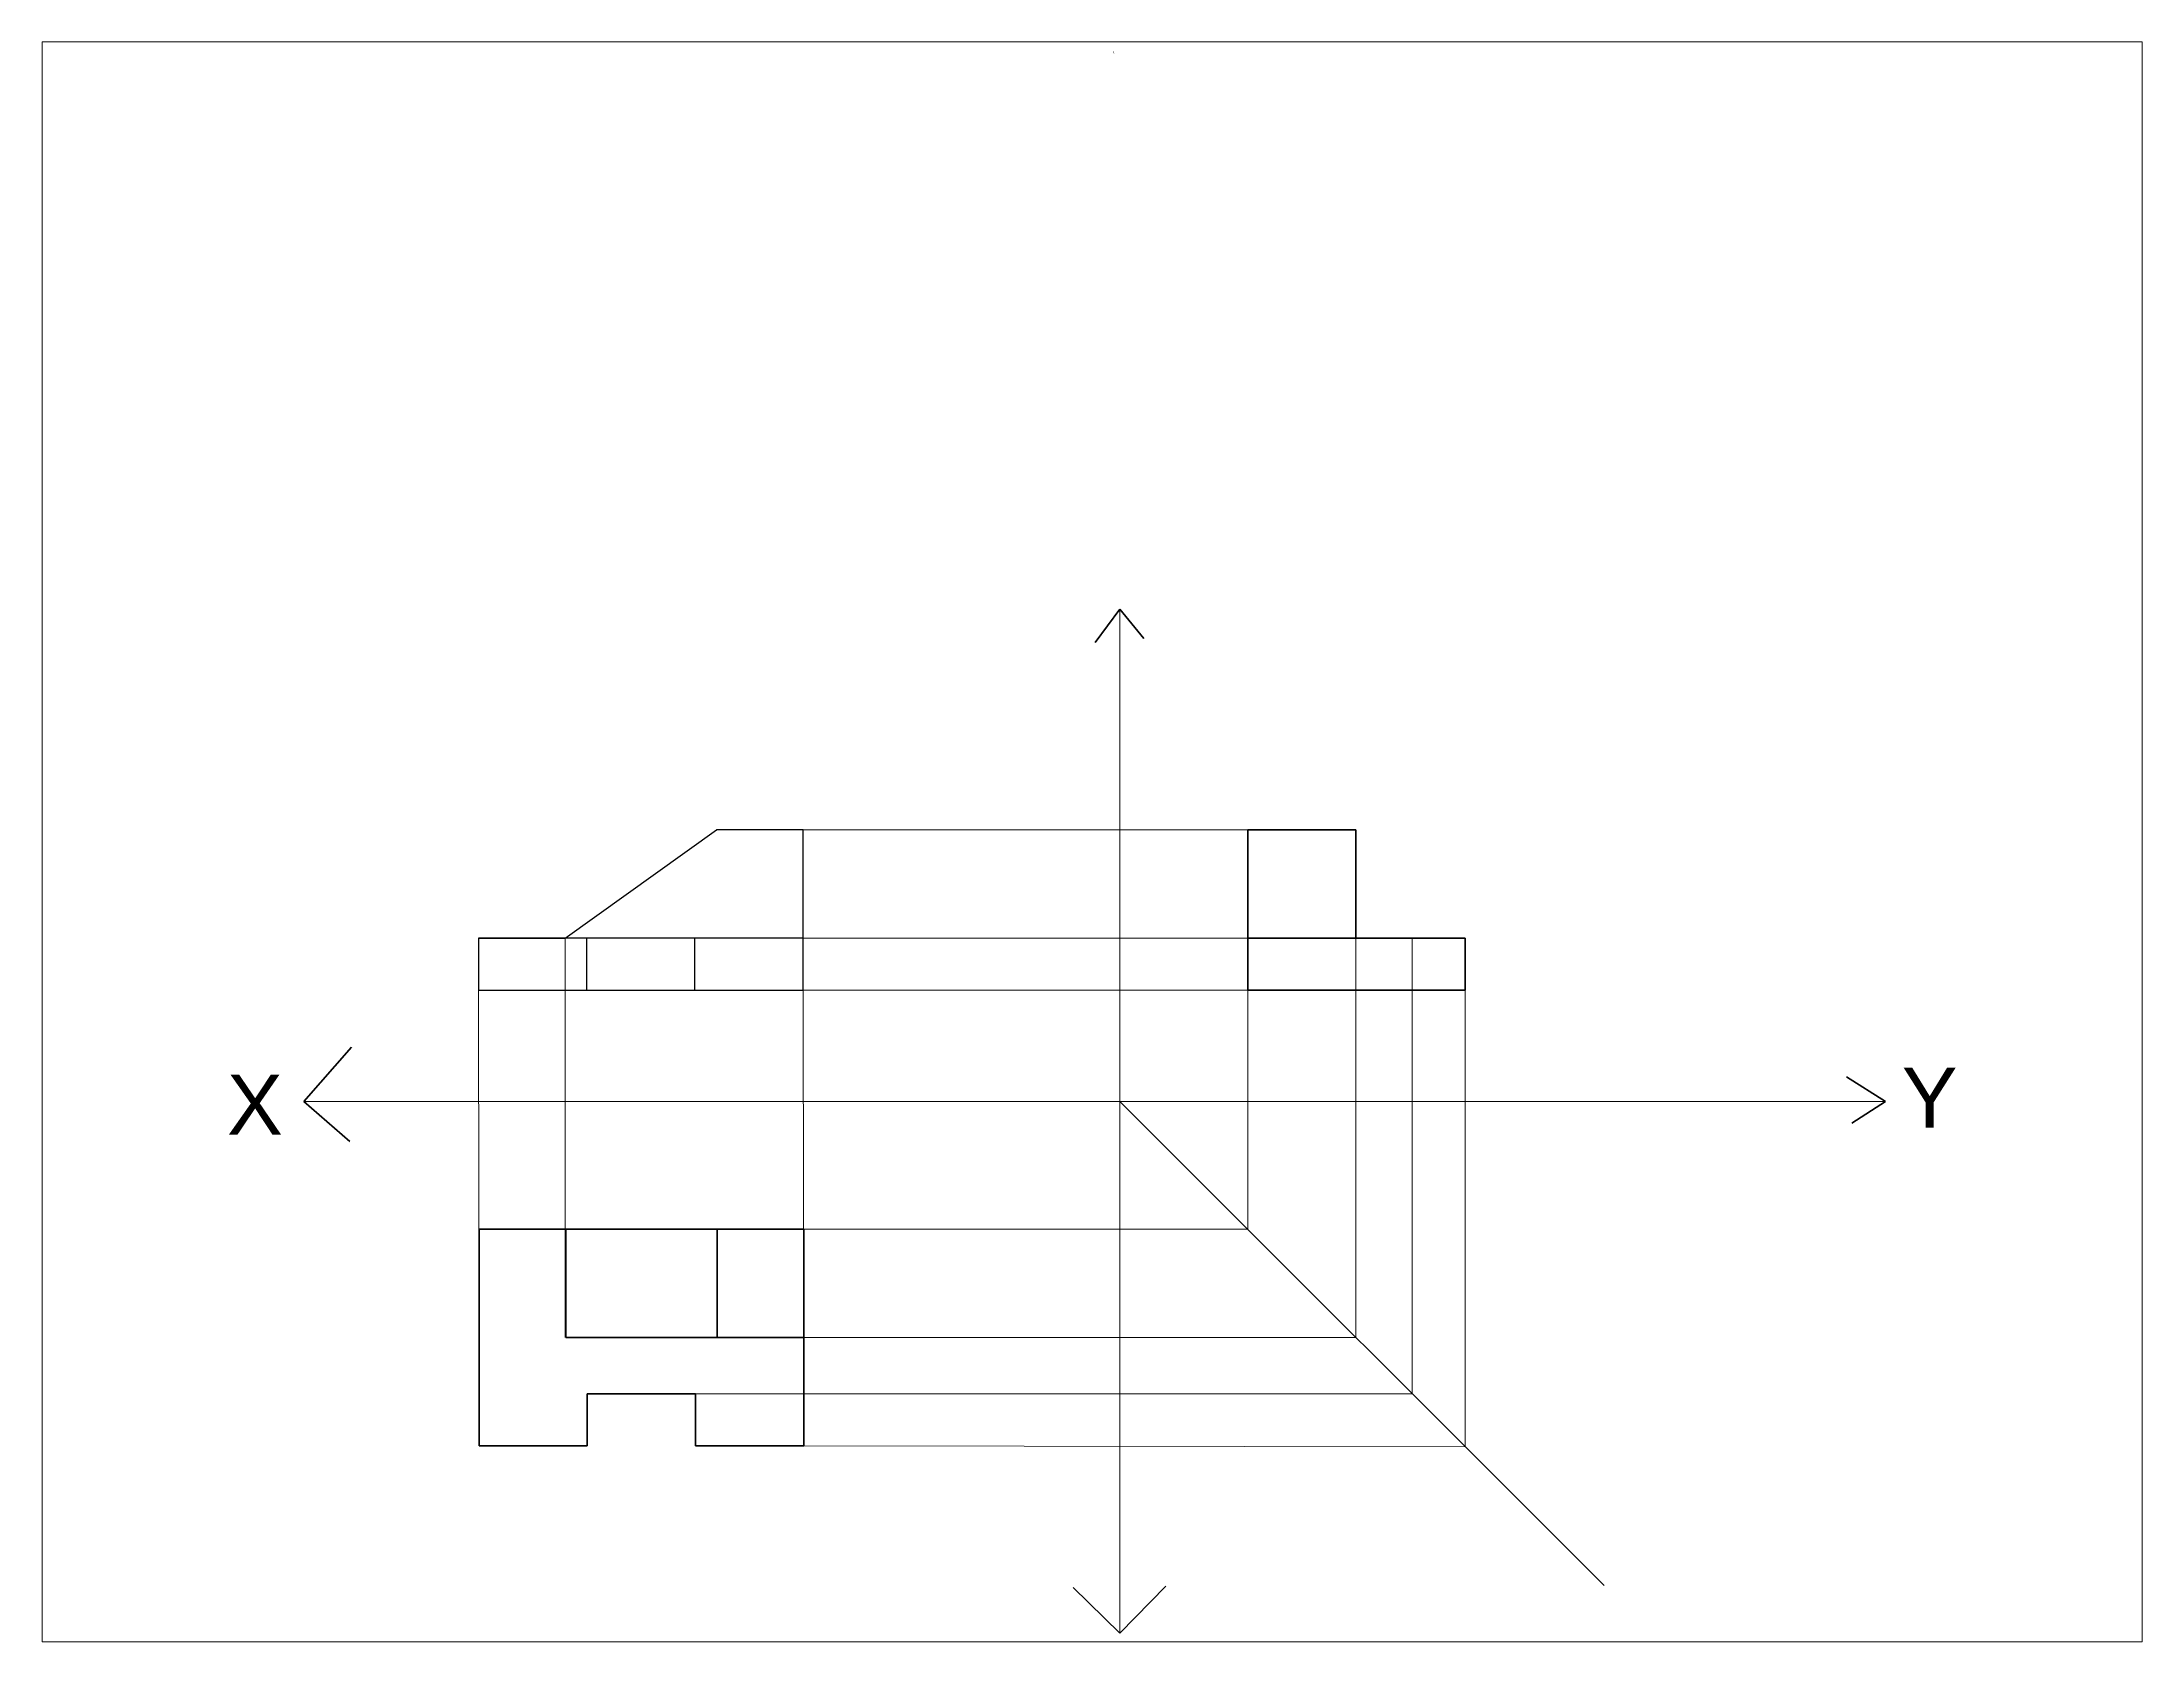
# Paper-space layout 'Layout1' of a CAD drawing. Header units: millimetres. Extents: x 1.05 to 9.45, y 0.8 to 7.2.
# The model-space entities are those that its viewports show. They can reach past a viewport. Long polylines and large blocks are cut down to what shows.
import ezdxf

# ---------------------------------------------------------------- set-up
doc = ezdxf.new("R2010")
doc.units = ezdxf.units.MM
doc.header["$MEASUREMENT"] = 0
doc.linetypes.add('ACAD_ISO02W100', pattern=[15, 12, -3])
for name, color, linetype, lineweight in [('BOLD', 7, 'Continuous', 35), ('HIDDEN', 1, 'ACAD_ISO02W100', 15), ('PROJECTION', 4, 'Continuous', 15)]:
    doc.layers.add(name, color=color, linetype=linetype, lineweight=lineweight)
doc.styles.get("Standard").update_dxf_attribs({"font": 'arial.ttf'})

msp = doc.modelspace()

# ---------------------------------------------------------------- linework, layer by layer
for p, q in [((35.5, 25.05), (70.5, 50.05)), ((90.5, 50.05), (70.5, 50.05)), ((90.5, 25.05), (90.5, 50.05)), ((40.5, 25.05), (15.5, 25.05)), ((15.5, 25.05), (15.5, 13.05)), ((15.5, 25.05), (35.5, 25.05)), ((65.5, 25.05), (40.5, 25.05)), ((40.5, 13.05), (40.5, 25.05)), ((90.5, 25.05), (65.5, 25.05)), ((65.5, 13.05), (65.5, 25.05)), ((90.5, 13.05), (90.5, 25.05)), ((15.5, 13.05), (40.5, 13.05)), ((40.5, 13.05), (65.5, 13.05)), ((65.5, 13.05), (90.5, 13.05))]:
    msp.add_line(p, q)
at = {"layer": 'BOLD'}
for p, q in [((163.68, 101.09), (158, 93.39)), ((163.68, 101.09), (169.22, 94.32)), ((193.25, 25.05), (193.25, 50.05)), ((193.25, 50.05), (218.25, 50.05)), ((218.25, 50.05), (218.25, 25.05)), ((243.5, 25.05), (193.25, 25.05)), ((193.25, 25.05), (193.25, 13.05)), ((243.5, 13.05), (243.5, 25.05)), ((193.25, 13.05), (243.5, 13.05)), ((-24.84, -12.67), (-13.87, -0.12)), ((340.61, -12.67), (331.58, -6.99)), ((-24.84, -12.67), (-14.25, -21.93)), ((340.61, -12.67), (332.83, -17.68)), ((15.65, -42.24), (15.65, -92.24)), ((90.65, -42.24), (15.65, -42.24)), ((35.65, -42.24), (35.65, -67.24)), ((90.65, -42.24), (70.65, -42.24)), ((70.65, -42.24), (70.65, -67.24)), ((90.65, -92.24), (90.65, -42.24)), ((35.65, -67.24), (70.65, -67.24)), ((70.65, -67.24), (90.65, -67.24)), ((40.65, -92.24), (40.65, -80.24)), ((40.65, -80.24), (65.65, -80.24)), ((65.65, -80.24), (65.65, -92.24)), ((15.65, -92.24), (40.65, -92.24)), ((65.65, -92.24), (90.65, -92.24)), ((163.68, -135.59), (152.9, -125.02)), ((163.68, -135.59), (174.33, -124.73))]:
    msp.add_line(p, q, dxfattribs=at)
at = {"layer": 'HIDDEN'}
msp.add_line((231.25, 13.05), (231.25, 25.05), dxfattribs=at)
at = {"layer": 'PROJECTION'}
for p, q in [((163.68, 101.09), (163.68, -135.59)), ((90.5, 50.05), (218.25, 50.05)), ((193.25, -42.24), (193.25, 50.05)), ((218.25, -67.24), (218.25, 50.05)), ((35.5, 25.05), (35.5, -67.24)), ((90.5, 25.05), (243.5, 25.05)), ((243.5, -92.49), (243.5, 25.05)), ((15.5, 13.05), (15.65, -92.24)), ((90.5, 13.05), (90.65, -92.24)), ((90.5, 13.05), (243.5, 13.05)), ((231.25, -80.24), (231.25, 13.05)), ((-24.84, -12.67), (340.61, -12.67)), ((163.68, -12.67), (275.59, -124.58)), ((90.65, -42.24), (193.25, -42.24)), ((90.65, -67.24), (218.25, -67.24)), ((218.25, -67.24), (218.25, -67.24)), ((65.65, -80.24), (231.25, -80.24)), ((90.65, -92.24), (243.5, -92.49))]:
    msp.add_line(p, q, dxfattribs=at)

# ---------------------------------------------------------------- texts
at = {"char_height": 0.2, "attachment_point": 1}
for s, insert in [('x1', (162.1, 230.06)), ('X1', (162.1, 229.66))]:
    msp.add_mtext(s, dxfattribs=dict(at, insert=insert))
at = {"attachment_point": 1}
for s, width, gutter_width, heights, insert, char_height in [('X1', 15.747, 1, [0], (162.1, 229.86), 0.2), ('Y', 54.2183, 69.35, [0], (344.37, -4.85), 13.87), ('X', 29.6666, 69.35, [1.31], (-42.62, -6.5), 13.87)]:
    msp.add_mtext_dynamic_manual_height_columns(s, width=width, gutter_width=gutter_width, heights=heights, dxfattribs=dict(at, insert=insert, char_height=char_height))

psp = doc.layouts.get("Layout1")

# ---------------------------------------------------------------- viewports
at = {"layer": 'BOLD'}
psp.add_viewport(center=(5.25, 4), size=(8.4, 6.4), view_center_point=(157.2683, 47.2604), view_height=369.71699, dxfattribs=at)

doc.saveas('drawing.dxf')
